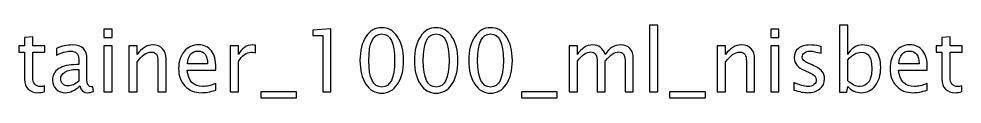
# Model space of a CAD drawing. Header units: centimetres. Extents: x -42 to 63, y -49 to 29.
# Drawn here: x -26.58 to -12.66, y 16.04 to 17.11 of the extents above; entities that cross this region are included whole.
import ezdxf

# ---------------------------------------------------------------- set-up
doc = ezdxf.new("R2010")
doc.units = ezdxf.units.CM
doc.header["$MEASUREMENT"] = 0
doc.layers.add('Layer 1', color=7, linetype='Continuous')

msp = doc.modelspace()

# ---------------------------------------------------------------- linework, layer by layer
at = {"layer": 'Layer 1'}
for points, knots in [([(-25.32169, 16.92864), (-25.32169, 16.92864), (-25.32169, 17.05056), (-25.32169, 17.05056), (-25.32169, 17.05056), (-25.32169, 17.05056), (-25.19977, 17.05056), (-25.19977, 17.05056), (-25.19977, 17.05056), (-25.19977, 17.05056), (-25.19977, 16.92864), (-25.19977, 16.92864), (-25.19977, 16.92864), (-25.19977, 16.92864), (-25.32169, 16.92864), (-25.32169, 16.92864)], [0, 0, 0, 0, 0.2, 0.2, 0.2, 0.2, 0.4, 0.4, 0.4, 0.4, 0.6, 0.6, 0.6, 0.6, 1, 1, 1, 1]), ([(-22.09335, 16.13235), (-22.09335, 16.13235), (-22.09335, 16.95912), (-22.09335, 16.95912), (-22.09335, 16.95912), (-22.09335, 16.95912), (-22.2394, 16.95912), (-22.2394, 16.95912), (-22.2394, 16.95912), (-22.2394, 16.95912), (-22.2394, 17.03532), (-22.2394, 17.03532), (-22.2394, 17.03532), (-22.2394, 17.03532), (-21.97143, 17.05818), (-21.97143, 17.05818), (-21.97143, 17.05818), (-21.97143, 17.05818), (-21.97143, 16.13235), (-21.97143, 16.13235), (-21.97143, 16.13235), (-21.97143, 16.13235), (-22.09335, 16.13235), (-22.09335, 16.13235)], [0, 0, 0, 0, 0.14285714, 0.14285714, 0.14285714, 0.14285714, 0.28571429, 0.28571429, 0.28571429, 0.28571429, 0.42857143, 0.42857143, 0.42857143, 0.42857143, 0.57142857, 0.57142857, 0.57142857, 0.57142857, 0.71428571, 0.71428571, 0.71428571, 0.71428571, 1, 1, 1, 1]), ([(-21.22171, 16.10949), (-21.31802, 16.10949), (-21.3957, 16.15373), (-21.45454, 16.24199), (-21.45454, 16.24199), (-21.5136, 16.33026), (-21.54302, 16.44668), (-21.54302, 16.59146), (-21.54302, 16.59146), (-21.54302, 16.73624), (-21.5136, 16.85265), (-21.45454, 16.94092), (-21.45454, 16.94092), (-21.3957, 17.02918), (-21.31802, 17.07342), (-21.22171, 17.07342), (-21.22171, 17.07342), (-21.12498, 17.07342), (-21.0473, 17.02939), (-20.98845, 16.94134), (-20.98845, 16.94134), (-20.92982, 16.85329), (-20.9004, 16.73666), (-20.9004, 16.59146), (-20.9004, 16.59146), (-20.9004, 16.44668), (-20.92982, 16.33026), (-20.98845, 16.24199), (-20.98845, 16.24199), (-21.0473, 16.15373), (-21.12498, 16.10949), (-21.22171, 16.10949)], [0, 0, 0, 0, 0.11111111, 0.11111111, 0.11111111, 0.11111111, 0.22222222, 0.22222222, 0.22222222, 0.22222222, 0.33333333, 0.33333333, 0.33333333, 0.33333333, 0.44444444, 0.44444444, 0.44444444, 0.44444444, 0.55555556, 0.55555556, 0.55555556, 0.55555556, 0.66666667, 0.66666667, 0.66666667, 0.66666667, 0.77777778, 0.77777778, 0.77777778, 0.77777778, 1, 1, 1, 1]), ([(-20.41865, 16.10949), (-20.51496, 16.10949), (-20.59264, 16.15373), (-20.65148, 16.24199), (-20.65148, 16.24199), (-20.71054, 16.33026), (-20.73996, 16.44668), (-20.73996, 16.59146), (-20.73996, 16.59146), (-20.73996, 16.73624), (-20.71054, 16.85265), (-20.65148, 16.94092), (-20.65148, 16.94092), (-20.59264, 17.02918), (-20.51496, 17.07342), (-20.41865, 17.07342), (-20.41865, 17.07342), (-20.32192, 17.07342), (-20.24424, 17.02939), (-20.18539, 16.94134), (-20.18539, 16.94134), (-20.12676, 16.85329), (-20.09734, 16.73666), (-20.09734, 16.59146), (-20.09734, 16.59146), (-20.09734, 16.44668), (-20.12676, 16.33026), (-20.18539, 16.24199), (-20.18539, 16.24199), (-20.24424, 16.15373), (-20.32192, 16.10949), (-20.41865, 16.10949)], [0, 0, 0, 0, 0.11111111, 0.11111111, 0.11111111, 0.11111111, 0.22222222, 0.22222222, 0.22222222, 0.22222222, 0.33333333, 0.33333333, 0.33333333, 0.33333333, 0.44444444, 0.44444444, 0.44444444, 0.44444444, 0.55555556, 0.55555556, 0.55555556, 0.55555556, 0.66666667, 0.66666667, 0.66666667, 0.66666667, 0.77777778, 0.77777778, 0.77777778, 0.77777778, 1, 1, 1, 1]), ([(-19.61559, 16.10949), (-19.7119, 16.10949), (-19.78958, 16.15373), (-19.84842, 16.24199), (-19.84842, 16.24199), (-19.90748, 16.33026), (-19.9369, 16.44668), (-19.9369, 16.59146), (-19.9369, 16.59146), (-19.9369, 16.73624), (-19.90748, 16.85265), (-19.84842, 16.94092), (-19.84842, 16.94092), (-19.78958, 17.02918), (-19.7119, 17.07342), (-19.61559, 17.07342), (-19.61559, 17.07342), (-19.51886, 17.07342), (-19.44118, 17.02939), (-19.38233, 16.94134), (-19.38233, 16.94134), (-19.3237, 16.85329), (-19.29428, 16.73666), (-19.29428, 16.59146), (-19.29428, 16.59146), (-19.29428, 16.44668), (-19.3237, 16.33026), (-19.38233, 16.24199), (-19.38233, 16.24199), (-19.44118, 16.15373), (-19.51886, 16.10949), (-19.61559, 16.10949)], [0, 0, 0, 0, 0.11111111, 0.11111111, 0.11111111, 0.11111111, 0.22222222, 0.22222222, 0.22222222, 0.22222222, 0.33333333, 0.33333333, 0.33333333, 0.33333333, 0.44444444, 0.44444444, 0.44444444, 0.44444444, 0.55555556, 0.55555556, 0.55555556, 0.55555556, 0.66666667, 0.66666667, 0.66666667, 0.66666667, 0.77777778, 0.77777778, 0.77777778, 0.77777778, 1, 1, 1, 1]), ([(-17.27117, 16.13235), (-17.27117, 16.13235), (-17.27117, 17.11152), (-17.27117, 17.11152), (-17.27117, 17.11152), (-17.27117, 17.11152), (-17.14925, 17.11152), (-17.14925, 17.11152), (-17.14925, 17.11152), (-17.14925, 17.11152), (-17.14925, 16.13235), (-17.14925, 16.13235), (-17.14925, 16.13235), (-17.14925, 16.13235), (-17.27117, 16.13235), (-17.27117, 16.13235)], [0, 0, 0, 0, 0.2, 0.2, 0.2, 0.2, 0.4, 0.4, 0.4, 0.4, 0.6, 0.6, 0.6, 0.6, 1, 1, 1, 1]), ([(-15.48089, 16.92864), (-15.48089, 16.92864), (-15.48089, 17.05056), (-15.48089, 17.05056), (-15.48089, 17.05056), (-15.48089, 17.05056), (-15.35897, 17.05056), (-15.35897, 17.05056), (-15.35897, 17.05056), (-15.35897, 17.05056), (-15.35897, 16.92864), (-15.35897, 16.92864), (-15.35897, 16.92864), (-15.35897, 16.92864), (-15.48089, 16.92864), (-15.48089, 16.92864)], [0, 0, 0, 0, 0.2, 0.2, 0.2, 0.2, 0.4, 0.4, 0.4, 0.4, 0.6, 0.6, 0.6, 0.6, 1, 1, 1, 1]), ([(-14.46637, 16.12473), (-14.46637, 16.12473), (-14.46637, 17.11152), (-14.46637, 17.11152), (-14.46637, 17.11152), (-14.46637, 17.11152), (-14.34445, 17.11152), (-14.34445, 17.11152), (-14.34445, 17.11152), (-14.34445, 17.11152), (-14.34445, 16.67824), (-14.34445, 16.67824), (-14.34445, 16.67824), (-14.2945, 16.77243), (-14.21935, 16.81942), (-14.11924, 16.81942), (-14.11924, 16.81942), (-14.03817, 16.81942), (-13.97446, 16.79), (-13.92789, 16.73094), (-13.92789, 16.73094), (-13.88132, 16.67189), (-13.85804, 16.59124), (-13.85804, 16.48901), (-13.85804, 16.48901), (-13.85804, 16.37767), (-13.8845, 16.28771), (-13.9372, 16.21956), (-13.9372, 16.21956), (-13.98991, 16.15119), (-14.05933, 16.11711), (-14.14527, 16.11711), (-14.14527, 16.11711), (-14.22507, 16.11711), (-14.29153, 16.14759), (-14.34445, 16.20876), (-14.34445, 16.20876), (-14.34445, 16.20876), (-14.35927, 16.12473), (-14.35927, 16.12473), (-14.35927, 16.12473), (-14.35927, 16.12473), (-14.46637, 16.12473), (-14.46637, 16.12473)], [0, 0, 0, 0, 0.08333333, 0.08333333, 0.08333333, 0.08333333, 0.16666667, 0.16666667, 0.16666667, 0.16666667, 0.25, 0.25, 0.25, 0.25, 0.33333333, 0.33333333, 0.33333333, 0.33333333, 0.41666667, 0.41666667, 0.41666667, 0.41666667, 0.5, 0.5, 0.5, 0.5, 0.58333333, 0.58333333, 0.58333333, 0.58333333, 0.66666667, 0.66666667, 0.66666667, 0.66666667, 0.75, 0.75, 0.75, 0.75, 0.83333333, 0.83333333, 0.83333333, 0.83333333, 1, 1, 1, 1]), ([(-26.19693, 16.13256), (-26.23461, 16.12219), (-26.26741, 16.11711), (-26.29514, 16.11711), (-26.29514, 16.11711), (-26.35737, 16.11711), (-26.40584, 16.13489), (-26.44056, 16.17045), (-26.44056, 16.17045), (-26.47548, 16.20601), (-26.49284, 16.25533), (-26.49284, 16.31862), (-26.49284, 16.31862), (-26.49284, 16.31862), (-26.49284, 16.71401), (-26.49284, 16.71401), (-26.49284, 16.71401), (-26.49284, 16.71401), (-26.57708, 16.71401), (-26.57708, 16.71401), (-26.57708, 16.71401), (-26.57708, 16.71401), (-26.57708, 16.80545), (-26.57708, 16.80545), (-26.57708, 16.80545), (-26.57708, 16.80545), (-26.49284, 16.80545), (-26.49284, 16.80545), (-26.49284, 16.80545), (-26.49284, 16.80545), (-26.49284, 16.92716), (-26.49284, 16.92716), (-26.49284, 16.92716), (-26.49284, 16.92716), (-26.37092, 16.9388), (-26.37092, 16.9388), (-26.37092, 16.9388), (-26.37092, 16.9388), (-26.37092, 16.80545), (-26.37092, 16.80545), (-26.37092, 16.80545), (-26.37092, 16.80545), (-26.19439, 16.80545), (-26.19439, 16.80545), (-26.19439, 16.80545), (-26.19439, 16.80545), (-26.19439, 16.71401), (-26.19439, 16.71401), (-26.19439, 16.71401), (-26.19439, 16.71401), (-26.37092, 16.71401), (-26.37092, 16.71401), (-26.37092, 16.71401), (-26.37092, 16.71401), (-26.37092, 16.34063), (-26.37092, 16.34063), (-26.37092, 16.34063), (-26.37092, 16.25258), (-26.33261, 16.20855), (-26.2562, 16.20855), (-26.2562, 16.20855), (-26.2399, 16.20855), (-26.22021, 16.2113), (-26.19693, 16.21659), (-26.19693, 16.21659), (-26.19693, 16.21659), (-26.19693, 16.13256), (-26.19693, 16.13256)], [0, 0, 0, 0, 0.05555556, 0.05555556, 0.05555556, 0.05555556, 0.11111111, 0.11111111, 0.11111111, 0.11111111, 0.16666667, 0.16666667, 0.16666667, 0.16666667, 0.22222222, 0.22222222, 0.22222222, 0.22222222, 0.27777778, 0.27777778, 0.27777778, 0.27777778, 0.33333333, 0.33333333, 0.33333333, 0.33333333, 0.38888889, 0.38888889, 0.38888889, 0.38888889, 0.44444444, 0.44444444, 0.44444444, 0.44444444, 0.5, 0.5, 0.5, 0.5, 0.55555556, 0.55555556, 0.55555556, 0.55555556, 0.61111111, 0.61111111, 0.61111111, 0.61111111, 0.66666667, 0.66666667, 0.66666667, 0.66666667, 0.72222222, 0.72222222, 0.72222222, 0.72222222, 0.77777778, 0.77777778, 0.77777778, 0.77777778, 0.83333333, 0.83333333, 0.83333333, 0.83333333, 0.88888889, 0.88888889, 0.88888889, 0.88888889, 1, 1, 1, 1]), ([(-21.22192, 16.20093), (-21.09471, 16.20093), (-21.03121, 16.33111), (-21.03121, 16.59146), (-21.03121, 16.59146), (-21.03121, 16.85181), (-21.09471, 16.98198), (-21.22192, 16.98198), (-21.22192, 16.98198), (-21.34871, 16.98198), (-21.41221, 16.85181), (-21.41221, 16.59146), (-21.41221, 16.59146), (-21.41221, 16.33111), (-21.34871, 16.20093), (-21.22192, 16.20093)], [0, 0, 0, 0, 0.2, 0.2, 0.2, 0.2, 0.4, 0.4, 0.4, 0.4, 0.6, 0.6, 0.6, 0.6, 1, 1, 1, 1]), ([(-20.41886, 16.20093), (-20.29165, 16.20093), (-20.22815, 16.33111), (-20.22815, 16.59146), (-20.22815, 16.59146), (-20.22815, 16.85181), (-20.29165, 16.98198), (-20.41886, 16.98198), (-20.41886, 16.98198), (-20.54565, 16.98198), (-20.60915, 16.85181), (-20.60915, 16.59146), (-20.60915, 16.59146), (-20.60915, 16.33111), (-20.54565, 16.20093), (-20.41886, 16.20093)], [0, 0, 0, 0, 0.2, 0.2, 0.2, 0.2, 0.4, 0.4, 0.4, 0.4, 0.6, 0.6, 0.6, 0.6, 1, 1, 1, 1]), ([(-19.6158, 16.20093), (-19.48859, 16.20093), (-19.42509, 16.33111), (-19.42509, 16.59146), (-19.42509, 16.59146), (-19.42509, 16.85181), (-19.48859, 16.98198), (-19.6158, 16.98198), (-19.6158, 16.98198), (-19.74259, 16.98198), (-19.80609, 16.85181), (-19.80609, 16.59146), (-19.80609, 16.59146), (-19.80609, 16.33111), (-19.74259, 16.20093), (-19.6158, 16.20093)], [0, 0, 0, 0, 0.2, 0.2, 0.2, 0.2, 0.4, 0.4, 0.4, 0.4, 0.6, 0.6, 0.6, 0.6, 1, 1, 1, 1]), ([(-12.65853, 16.13256), (-12.69621, 16.12219), (-12.72901, 16.11711), (-12.75674, 16.11711), (-12.75674, 16.11711), (-12.81897, 16.11711), (-12.86744, 16.13489), (-12.90216, 16.17045), (-12.90216, 16.17045), (-12.93708, 16.20601), (-12.95444, 16.25533), (-12.95444, 16.31862), (-12.95444, 16.31862), (-12.95444, 16.31862), (-12.95444, 16.71401), (-12.95444, 16.71401), (-12.95444, 16.71401), (-12.95444, 16.71401), (-13.03868, 16.71401), (-13.03868, 16.71401), (-13.03868, 16.71401), (-13.03868, 16.71401), (-13.03868, 16.80545), (-13.03868, 16.80545), (-13.03868, 16.80545), (-13.03868, 16.80545), (-12.95444, 16.80545), (-12.95444, 16.80545), (-12.95444, 16.80545), (-12.95444, 16.80545), (-12.95444, 16.92716), (-12.95444, 16.92716), (-12.95444, 16.92716), (-12.95444, 16.92716), (-12.83252, 16.9388), (-12.83252, 16.9388), (-12.83252, 16.9388), (-12.83252, 16.9388), (-12.83252, 16.80545), (-12.83252, 16.80545), (-12.83252, 16.80545), (-12.83252, 16.80545), (-12.65599, 16.80545), (-12.65599, 16.80545), (-12.65599, 16.80545), (-12.65599, 16.80545), (-12.65599, 16.71401), (-12.65599, 16.71401), (-12.65599, 16.71401), (-12.65599, 16.71401), (-12.83252, 16.71401), (-12.83252, 16.71401), (-12.83252, 16.71401), (-12.83252, 16.71401), (-12.83252, 16.34063), (-12.83252, 16.34063), (-12.83252, 16.34063), (-12.83252, 16.25258), (-12.79421, 16.20855), (-12.7178, 16.20855), (-12.7178, 16.20855), (-12.7015, 16.20855), (-12.68181, 16.2113), (-12.65853, 16.21659), (-12.65853, 16.21659), (-12.65853, 16.21659), (-12.65853, 16.13256), (-12.65853, 16.13256)], [0, 0, 0, 0, 0.05555556, 0.05555556, 0.05555556, 0.05555556, 0.11111111, 0.11111111, 0.11111111, 0.11111111, 0.16666667, 0.16666667, 0.16666667, 0.16666667, 0.22222222, 0.22222222, 0.22222222, 0.22222222, 0.27777778, 0.27777778, 0.27777778, 0.27777778, 0.33333333, 0.33333333, 0.33333333, 0.33333333, 0.38888889, 0.38888889, 0.38888889, 0.38888889, 0.44444444, 0.44444444, 0.44444444, 0.44444444, 0.5, 0.5, 0.5, 0.5, 0.55555556, 0.55555556, 0.55555556, 0.55555556, 0.61111111, 0.61111111, 0.61111111, 0.61111111, 0.66666667, 0.66666667, 0.66666667, 0.66666667, 0.72222222, 0.72222222, 0.72222222, 0.72222222, 0.77777778, 0.77777778, 0.77777778, 0.77777778, 0.83333333, 0.83333333, 0.83333333, 0.83333333, 0.88888889, 0.88888889, 0.88888889, 0.88888889, 1, 1, 1, 1]), ([(-25.67602, 16.21808), (-25.74925, 16.15077), (-25.81974, 16.11711), (-25.88747, 16.11711), (-25.88747, 16.11711), (-25.94314, 16.11711), (-25.9895, 16.13447), (-26.02611, 16.16939), (-26.02611, 16.16939), (-26.06294, 16.20432), (-26.08136, 16.24834), (-26.08136, 16.30147), (-26.08136, 16.30147), (-26.08136, 16.37492), (-26.05046, 16.43144), (-25.98865, 16.47081), (-25.98865, 16.47081), (-25.92684, 16.51018), (-25.83815, 16.52986), (-25.72258, 16.52986), (-25.72258, 16.52986), (-25.72258, 16.52986), (-25.69401, 16.52986), (-25.69401, 16.52986), (-25.69401, 16.52986), (-25.69401, 16.52986), (-25.69401, 16.61093), (-25.69401, 16.61093), (-25.69401, 16.61093), (-25.69401, 16.68903), (-25.73465, 16.72798), (-25.81614, 16.72798), (-25.81614, 16.72798), (-25.87922, 16.72798), (-25.94822, 16.70808), (-26.02294, 16.66829), (-26.02294, 16.66829), (-26.02294, 16.66829), (-26.02294, 16.76862), (-26.02294, 16.76862), (-26.02294, 16.76862), (-25.94081, 16.80249), (-25.86334, 16.81942), (-25.79074, 16.81942), (-25.79074, 16.81942), (-25.71602, 16.81942), (-25.66078, 16.80249), (-25.62543, 16.76841), (-25.62543, 16.76841), (-25.58987, 16.73433), (-25.57209, 16.68184), (-25.57209, 16.61093), (-25.57209, 16.61093), (-25.57209, 16.61093), (-25.57209, 16.30676), (-25.57209, 16.30676), (-25.57209, 16.30676), (-25.57209, 16.23713), (-25.55071, 16.2022), (-25.50774, 16.2022), (-25.50774, 16.2022), (-25.50245, 16.2022), (-25.49462, 16.20305), (-25.48425, 16.20474), (-25.48425, 16.20474), (-25.48425, 16.20474), (-25.47557, 16.13701), (-25.47557, 16.13701), (-25.47557, 16.13701), (-25.5033, 16.12367), (-25.53378, 16.11711), (-25.56722, 16.11711), (-25.56722, 16.11711), (-25.62416, 16.11711), (-25.66035, 16.15077), (-25.67602, 16.21808)], [0, 0, 0, 0, 0.05, 0.05, 0.05, 0.05, 0.1, 0.1, 0.1, 0.1, 0.15, 0.15, 0.15, 0.15, 0.2, 0.2, 0.2, 0.2, 0.25, 0.25, 0.25, 0.25, 0.3, 0.3, 0.3, 0.3, 0.35, 0.35, 0.35, 0.35, 0.4, 0.4, 0.4, 0.4, 0.45, 0.45, 0.45, 0.45, 0.5, 0.5, 0.5, 0.5, 0.55, 0.55, 0.55, 0.55, 0.6, 0.6, 0.6, 0.6, 0.65, 0.65, 0.65, 0.65, 0.7, 0.7, 0.7, 0.7, 0.75, 0.75, 0.75, 0.75, 0.8, 0.8, 0.8, 0.8, 0.85, 0.85, 0.85, 0.85, 0.9, 0.9, 0.9, 0.9, 1, 1, 1, 1]), ([(-25.32169, 16.13235), (-25.32169, 16.13235), (-25.32169, 16.80545), (-25.32169, 16.80545), (-25.32169, 16.80545), (-25.32169, 16.80545), (-25.19977, 16.80545), (-25.19977, 16.80545), (-25.19977, 16.80545), (-25.19977, 16.80545), (-25.19977, 16.13235), (-25.19977, 16.13235), (-25.19977, 16.13235), (-25.19977, 16.13235), (-25.32169, 16.13235), (-25.32169, 16.13235)], [0, 0, 0, 0, 0.2, 0.2, 0.2, 0.2, 0.4, 0.4, 0.4, 0.4, 0.6, 0.6, 0.6, 0.6, 1, 1, 1, 1]), ([(-24.95466, 16.13235), (-24.95466, 16.13235), (-24.95466, 16.80545), (-24.95466, 16.80545), (-24.95466, 16.80545), (-24.95466, 16.80545), (-24.83274, 16.80545), (-24.83274, 16.80545), (-24.83274, 16.80545), (-24.83274, 16.80545), (-24.83274, 16.67824), (-24.83274, 16.67824), (-24.83274, 16.67824), (-24.76818, 16.77243), (-24.68902, 16.81942), (-24.59546, 16.81942), (-24.59546, 16.81942), (-24.53662, 16.81942), (-24.48984, 16.80101), (-24.45534, 16.76396), (-24.45534, 16.76396), (-24.42084, 16.72713), (-24.40348, 16.67739), (-24.40348, 16.61516), (-24.40348, 16.61516), (-24.40348, 16.61516), (-24.40348, 16.13235), (-24.40348, 16.13235), (-24.40348, 16.13235), (-24.40348, 16.13235), (-24.5254, 16.13235), (-24.5254, 16.13235), (-24.5254, 16.13235), (-24.5254, 16.13235), (-24.5254, 16.57537), (-24.5254, 16.57537), (-24.5254, 16.57537), (-24.5254, 16.62532), (-24.53281, 16.66088), (-24.54741, 16.68205), (-24.54741, 16.68205), (-24.56223, 16.70343), (-24.58657, 16.71401), (-24.62065, 16.71401), (-24.62065, 16.71401), (-24.69558, 16.71401), (-24.76628, 16.66512), (-24.83274, 16.56733), (-24.83274, 16.56733), (-24.83274, 16.56733), (-24.83274, 16.13235), (-24.83274, 16.13235), (-24.83274, 16.13235), (-24.83274, 16.13235), (-24.95466, 16.13235), (-24.95466, 16.13235)], [0, 0, 0, 0, 0.06666667, 0.06666667, 0.06666667, 0.06666667, 0.13333333, 0.13333333, 0.13333333, 0.13333333, 0.2, 0.2, 0.2, 0.2, 0.26666667, 0.26666667, 0.26666667, 0.26666667, 0.33333333, 0.33333333, 0.33333333, 0.33333333, 0.4, 0.4, 0.4, 0.4, 0.46666667, 0.46666667, 0.46666667, 0.46666667, 0.53333333, 0.53333333, 0.53333333, 0.53333333, 0.6, 0.6, 0.6, 0.6, 0.66666667, 0.66666667, 0.66666667, 0.66666667, 0.73333333, 0.73333333, 0.73333333, 0.73333333, 0.8, 0.8, 0.8, 0.8, 0.86666667, 0.86666667, 0.86666667, 0.86666667, 1, 1, 1, 1]), ([(-23.67238, 16.15394), (-23.75429, 16.12939), (-23.82436, 16.11711), (-23.88278, 16.11711), (-23.88278, 16.11711), (-23.98247, 16.11711), (-24.06354, 16.15013), (-24.12598, 16.21596), (-24.12598, 16.21596), (-24.18842, 16.28179), (-24.21975, 16.36709), (-24.21975, 16.47208), (-24.21975, 16.47208), (-24.21975, 16.57389), (-24.19223, 16.6575), (-24.13699, 16.7229), (-24.13699, 16.7229), (-24.08174, 16.78809), (-24.01105, 16.82069), (-23.9249, 16.82069), (-23.9249, 16.82069), (-23.84341, 16.82069), (-23.78033, 16.79169), (-23.73588, 16.7337), (-23.73588, 16.7337), (-23.69143, 16.6757), (-23.6692, 16.59357), (-23.6692, 16.4871), (-23.6692, 16.4871), (-23.6692, 16.4871), (-23.66984, 16.44985), (-23.66984, 16.44985), (-23.66984, 16.44985), (-23.66984, 16.44985), (-24.09529, 16.44985), (-24.09529, 16.44985), (-24.09529, 16.44985), (-24.07751, 16.28898), (-23.99898, 16.20855), (-23.85992, 16.20855), (-23.85992, 16.20855), (-23.8089, 16.20855), (-23.74646, 16.22294), (-23.67238, 16.25173), (-23.67238, 16.25173), (-23.67238, 16.25173), (-23.67238, 16.15394), (-23.67238, 16.15394)], [0, 0, 0, 0, 0.07692308, 0.07692308, 0.07692308, 0.07692308, 0.15384615, 0.15384615, 0.15384615, 0.15384615, 0.23076923, 0.23076923, 0.23076923, 0.23076923, 0.30769231, 0.30769231, 0.30769231, 0.30769231, 0.38461538, 0.38461538, 0.38461538, 0.38461538, 0.46153846, 0.46153846, 0.46153846, 0.46153846, 0.53846154, 0.53846154, 0.53846154, 0.53846154, 0.61538462, 0.61538462, 0.61538462, 0.61538462, 0.69230769, 0.69230769, 0.69230769, 0.69230769, 0.76923077, 0.76923077, 0.76923077, 0.76923077, 0.84615385, 0.84615385, 0.84615385, 0.84615385, 1, 1, 1, 1]), ([(-24.08894, 16.54129), (-24.08894, 16.54129), (-23.79176, 16.54129), (-23.79176, 16.54129), (-23.79176, 16.54129), (-23.79176, 16.6666), (-23.83854, 16.72925), (-23.93188, 16.72925), (-23.93188, 16.72925), (-24.02586, 16.72925), (-24.07814, 16.6666), (-24.08894, 16.54129)], [0, 0, 0, 0, 0.25, 0.25, 0.25, 0.25, 0.5, 0.5, 0.5, 0.5, 1, 1, 1, 1]), ([(-23.45881, 16.13235), (-23.45881, 16.13235), (-23.45881, 16.80545), (-23.45881, 16.80545), (-23.45881, 16.80545), (-23.45881, 16.80545), (-23.33689, 16.80545), (-23.33689, 16.80545), (-23.33689, 16.80545), (-23.33689, 16.80545), (-23.33689, 16.67824), (-23.33689, 16.67824), (-23.33689, 16.67824), (-23.28842, 16.77243), (-23.21814, 16.81942), (-23.12586, 16.81942), (-23.12586, 16.81942), (-23.11337, 16.81942), (-23.10025, 16.81836), (-23.0867, 16.81625), (-23.0867, 16.81625), (-23.0867, 16.81625), (-23.0867, 16.70216), (-23.0867, 16.70216), (-23.0867, 16.70216), (-23.10787, 16.70914), (-23.12649, 16.71274), (-23.14258, 16.71274), (-23.14258, 16.71274), (-23.22005, 16.71274), (-23.28482, 16.66702), (-23.33689, 16.57537), (-23.33689, 16.57537), (-23.33689, 16.57537), (-23.33689, 16.13235), (-23.33689, 16.13235), (-23.33689, 16.13235), (-23.33689, 16.13235), (-23.45881, 16.13235), (-23.45881, 16.13235)], [0, 0, 0, 0, 0.09090909, 0.09090909, 0.09090909, 0.09090909, 0.18181818, 0.18181818, 0.18181818, 0.18181818, 0.27272727, 0.27272727, 0.27272727, 0.27272727, 0.36363636, 0.36363636, 0.36363636, 0.36363636, 0.45454545, 0.45454545, 0.45454545, 0.45454545, 0.54545455, 0.54545455, 0.54545455, 0.54545455, 0.63636364, 0.63636364, 0.63636364, 0.63636364, 0.72727273, 0.72727273, 0.72727273, 0.72727273, 0.81818182, 0.81818182, 0.81818182, 0.81818182, 1, 1, 1, 1]), ([(-18.45693, 16.13235), (-18.45693, 16.13235), (-18.45693, 16.80545), (-18.45693, 16.80545), (-18.45693, 16.80545), (-18.45693, 16.80545), (-18.33501, 16.80545), (-18.33501, 16.80545), (-18.33501, 16.80545), (-18.33501, 16.80545), (-18.33501, 16.67824), (-18.33501, 16.67824), (-18.33501, 16.67824), (-18.27553, 16.77243), (-18.19933, 16.81942), (-18.10599, 16.81942), (-18.10599, 16.81942), (-18.01603, 16.81942), (-17.95486, 16.77243), (-17.92226, 16.67824), (-17.92226, 16.67824), (-17.86447, 16.77328), (-17.78912, 16.82069), (-17.69662, 16.82069), (-17.69662, 16.82069), (-17.63757, 16.82069), (-17.59164, 16.80333), (-17.55883, 16.76841), (-17.55883, 16.76841), (-17.52602, 16.73348), (-17.50951, 16.68459), (-17.50951, 16.62172), (-17.50951, 16.62172), (-17.50951, 16.62172), (-17.50951, 16.13235), (-17.50951, 16.13235), (-17.50951, 16.13235), (-17.50951, 16.13235), (-17.63143, 16.13235), (-17.63143, 16.13235), (-17.63143, 16.13235), (-17.63143, 16.13235), (-17.63143, 16.60162), (-17.63143, 16.60162), (-17.63143, 16.60162), (-17.63143, 16.67824), (-17.66191, 16.71655), (-17.72287, 16.71655), (-17.72287, 16.71655), (-17.78616, 16.71655), (-17.85262, 16.67189), (-17.92226, 16.58235), (-17.92226, 16.58235), (-17.92226, 16.58235), (-17.92226, 16.13235), (-17.92226, 16.13235), (-17.92226, 16.13235), (-17.92226, 16.13235), (-18.04418, 16.13235), (-18.04418, 16.13235), (-18.04418, 16.13235), (-18.04418, 16.13235), (-18.04418, 16.60204), (-18.04418, 16.60204), (-18.04418, 16.60204), (-18.04418, 16.6793), (-18.07508, 16.71782), (-18.1371, 16.71782), (-18.1371, 16.71782), (-18.1987, 16.71782), (-18.26474, 16.67295), (-18.33501, 16.58299), (-18.33501, 16.58299), (-18.33501, 16.58299), (-18.33501, 16.13235), (-18.33501, 16.13235), (-18.33501, 16.13235), (-18.33501, 16.13235), (-18.45693, 16.13235), (-18.45693, 16.13235)], [0, 0, 0, 0, 0.04761905, 0.04761905, 0.04761905, 0.04761905, 0.0952381, 0.0952381, 0.0952381, 0.0952381, 0.14285714, 0.14285714, 0.14285714, 0.14285714, 0.19047619, 0.19047619, 0.19047619, 0.19047619, 0.23809524, 0.23809524, 0.23809524, 0.23809524, 0.28571429, 0.28571429, 0.28571429, 0.28571429, 0.33333333, 0.33333333, 0.33333333, 0.33333333, 0.38095238, 0.38095238, 0.38095238, 0.38095238, 0.42857143, 0.42857143, 0.42857143, 0.42857143, 0.47619048, 0.47619048, 0.47619048, 0.47619048, 0.52380952, 0.52380952, 0.52380952, 0.52380952, 0.57142857, 0.57142857, 0.57142857, 0.57142857, 0.61904762, 0.61904762, 0.61904762, 0.61904762, 0.66666667, 0.66666667, 0.66666667, 0.66666667, 0.71428571, 0.71428571, 0.71428571, 0.71428571, 0.76190476, 0.76190476, 0.76190476, 0.76190476, 0.80952381, 0.80952381, 0.80952381, 0.80952381, 0.85714286, 0.85714286, 0.85714286, 0.85714286, 0.9047619, 0.9047619, 0.9047619, 0.9047619, 1, 1, 1, 1]), ([(-16.26914, 16.13235), (-16.26914, 16.13235), (-16.26914, 16.80545), (-16.26914, 16.80545), (-16.26914, 16.80545), (-16.26914, 16.80545), (-16.14722, 16.80545), (-16.14722, 16.80545), (-16.14722, 16.80545), (-16.14722, 16.80545), (-16.14722, 16.67824), (-16.14722, 16.67824), (-16.14722, 16.67824), (-16.08266, 16.77243), (-16.0035, 16.81942), (-15.90994, 16.81942), (-15.90994, 16.81942), (-15.8511, 16.81942), (-15.80432, 16.80101), (-15.76982, 16.76396), (-15.76982, 16.76396), (-15.73532, 16.72713), (-15.71796, 16.67739), (-15.71796, 16.61516), (-15.71796, 16.61516), (-15.71796, 16.61516), (-15.71796, 16.13235), (-15.71796, 16.13235), (-15.71796, 16.13235), (-15.71796, 16.13235), (-15.83988, 16.13235), (-15.83988, 16.13235), (-15.83988, 16.13235), (-15.83988, 16.13235), (-15.83988, 16.57537), (-15.83988, 16.57537), (-15.83988, 16.57537), (-15.83988, 16.62532), (-15.84729, 16.66088), (-15.86189, 16.68205), (-15.86189, 16.68205), (-15.87671, 16.70343), (-15.90105, 16.71401), (-15.93513, 16.71401), (-15.93513, 16.71401), (-16.01006, 16.71401), (-16.08076, 16.66512), (-16.14722, 16.56733), (-16.14722, 16.56733), (-16.14722, 16.56733), (-16.14722, 16.13235), (-16.14722, 16.13235), (-16.14722, 16.13235), (-16.14722, 16.13235), (-16.26914, 16.13235), (-16.26914, 16.13235)], [0, 0, 0, 0, 0.06666667, 0.06666667, 0.06666667, 0.06666667, 0.13333333, 0.13333333, 0.13333333, 0.13333333, 0.2, 0.2, 0.2, 0.2, 0.26666667, 0.26666667, 0.26666667, 0.26666667, 0.33333333, 0.33333333, 0.33333333, 0.33333333, 0.4, 0.4, 0.4, 0.4, 0.46666667, 0.46666667, 0.46666667, 0.46666667, 0.53333333, 0.53333333, 0.53333333, 0.53333333, 0.6, 0.6, 0.6, 0.6, 0.66666667, 0.66666667, 0.66666667, 0.66666667, 0.73333333, 0.73333333, 0.73333333, 0.73333333, 0.8, 0.8, 0.8, 0.8, 0.86666667, 0.86666667, 0.86666667, 0.86666667, 1, 1, 1, 1]), ([(-15.48089, 16.13235), (-15.48089, 16.13235), (-15.48089, 16.80545), (-15.48089, 16.80545), (-15.48089, 16.80545), (-15.48089, 16.80545), (-15.35897, 16.80545), (-15.35897, 16.80545), (-15.35897, 16.80545), (-15.35897, 16.80545), (-15.35897, 16.13235), (-15.35897, 16.13235), (-15.35897, 16.13235), (-15.35897, 16.13235), (-15.48089, 16.13235), (-15.48089, 16.13235)], [0, 0, 0, 0, 0.2, 0.2, 0.2, 0.2, 0.4, 0.4, 0.4, 0.4, 0.6, 0.6, 0.6, 0.6, 1, 1, 1, 1]), ([(-15.13799, 16.15648), (-15.13799, 16.15648), (-15.13799, 16.26824), (-15.13799, 16.26824), (-15.13799, 16.26824), (-15.05819, 16.22845), (-14.98898, 16.20855), (-14.92992, 16.20855), (-14.92992, 16.20855), (-14.89478, 16.20855), (-14.86557, 16.21808), (-14.8425, 16.23713), (-14.8425, 16.23713), (-14.81943, 16.25596), (-14.80779, 16.27967), (-14.80779, 16.30825), (-14.80779, 16.30825), (-14.80779, 16.34994), (-14.84017, 16.38445), (-14.90494, 16.41175), (-14.90494, 16.41175), (-14.90494, 16.41175), (-14.97628, 16.44202), (-14.97628, 16.44202), (-14.97628, 16.44202), (-15.08147, 16.48562), (-15.13418, 16.5487), (-15.13418, 16.63061), (-15.13418, 16.63061), (-15.13418, 16.68925), (-15.11344, 16.73539), (-15.07195, 16.76904), (-15.07195, 16.76904), (-15.03046, 16.8027), (-14.97352, 16.81942), (-14.90135, 16.81942), (-14.90135, 16.81942), (-14.86388, 16.81942), (-14.81731, 16.81434), (-14.76207, 16.80397), (-14.76207, 16.80397), (-14.76207, 16.80397), (-14.73667, 16.7991), (-14.73667, 16.7991), (-14.73667, 16.7991), (-14.73667, 16.7991), (-14.73667, 16.6975), (-14.73667, 16.6975), (-14.73667, 16.6975), (-14.80461, 16.71782), (-14.8588, 16.72798), (-14.89923, 16.72798), (-14.89923, 16.72798), (-14.93479, 16.72798), (-14.96294, 16.72015), (-14.98432, 16.7047), (-14.98432, 16.7047), (-15.00549, 16.68925), (-15.01607, 16.6685), (-15.01607, 16.64247), (-15.01607, 16.64247), (-15.01607, 16.60585), (-14.98644, 16.57473), (-14.92696, 16.54955), (-14.92696, 16.54955), (-14.92696, 16.54955), (-14.86833, 16.52478), (-14.86833, 16.52478), (-14.86833, 16.52478), (-14.80186, 16.49684), (-14.75487, 16.46721), (-14.72736, 16.43609), (-14.72736, 16.43609), (-14.69963, 16.40498), (-14.68587, 16.36603), (-14.68587, 16.31946), (-14.68587, 16.31946), (-14.68587, 16.26041), (-14.70915, 16.21194), (-14.75593, 16.17405), (-14.75593, 16.17405), (-14.8025, 16.13616), (-14.86219, 16.11711), (-14.93479, 16.11711), (-14.93479, 16.11711), (-14.99067, 16.11711), (-15.05819, 16.13023), (-15.13799, 16.15648)], [0, 0, 0, 0, 0.04347826, 0.04347826, 0.04347826, 0.04347826, 0.08695652, 0.08695652, 0.08695652, 0.08695652, 0.13043478, 0.13043478, 0.13043478, 0.13043478, 0.17391304, 0.17391304, 0.17391304, 0.17391304, 0.2173913, 0.2173913, 0.2173913, 0.2173913, 0.26086957, 0.26086957, 0.26086957, 0.26086957, 0.30434783, 0.30434783, 0.30434783, 0.30434783, 0.34782609, 0.34782609, 0.34782609, 0.34782609, 0.39130435, 0.39130435, 0.39130435, 0.39130435, 0.43478261, 0.43478261, 0.43478261, 0.43478261, 0.47826087, 0.47826087, 0.47826087, 0.47826087, 0.52173913, 0.52173913, 0.52173913, 0.52173913, 0.56521739, 0.56521739, 0.56521739, 0.56521739, 0.60869565, 0.60869565, 0.60869565, 0.60869565, 0.65217391, 0.65217391, 0.65217391, 0.65217391, 0.69565217, 0.69565217, 0.69565217, 0.69565217, 0.73913043, 0.73913043, 0.73913043, 0.73913043, 0.7826087, 0.7826087, 0.7826087, 0.7826087, 0.82608696, 0.82608696, 0.82608696, 0.82608696, 0.86956522, 0.86956522, 0.86956522, 0.86956522, 0.91304348, 0.91304348, 0.91304348, 0.91304348, 1, 1, 1, 1]), ([(-14.34445, 16.29279), (-14.28158, 16.2367), (-14.22168, 16.20855), (-14.16474, 16.20855), (-14.16474, 16.20855), (-14.10865, 16.20855), (-14.06526, 16.23205), (-14.03478, 16.27882), (-14.03478, 16.27882), (-14.00409, 16.3256), (-13.98885, 16.39143), (-13.98885, 16.47652), (-13.98885, 16.47652), (-13.98885, 16.634), (-14.04092, 16.71274), (-14.14506, 16.71274), (-14.14506, 16.71274), (-14.21322, 16.71274), (-14.27968, 16.67591), (-14.34445, 16.60204), (-14.34445, 16.60204), (-14.34445, 16.60204), (-14.34445, 16.29279), (-14.34445, 16.29279)], [0, 0, 0, 0, 0.14285714, 0.14285714, 0.14285714, 0.14285714, 0.28571429, 0.28571429, 0.28571429, 0.28571429, 0.42857143, 0.42857143, 0.42857143, 0.42857143, 0.57142857, 0.57142857, 0.57142857, 0.57142857, 0.71428571, 0.71428571, 0.71428571, 0.71428571, 1, 1, 1, 1]), ([(-13.17309, 16.15394), (-13.255, 16.12939), (-13.32507, 16.11711), (-13.38349, 16.11711), (-13.38349, 16.11711), (-13.48318, 16.11711), (-13.56425, 16.15013), (-13.62669, 16.21596), (-13.62669, 16.21596), (-13.68913, 16.28179), (-13.72046, 16.36709), (-13.72046, 16.47208), (-13.72046, 16.47208), (-13.72046, 16.57389), (-13.69294, 16.6575), (-13.6377, 16.7229), (-13.6377, 16.7229), (-13.58245, 16.78809), (-13.51176, 16.82069), (-13.42561, 16.82069), (-13.42561, 16.82069), (-13.34412, 16.82069), (-13.28104, 16.79169), (-13.23659, 16.7337), (-13.23659, 16.7337), (-13.19214, 16.6757), (-13.16991, 16.59357), (-13.16991, 16.4871), (-13.16991, 16.4871), (-13.16991, 16.4871), (-13.17055, 16.44985), (-13.17055, 16.44985), (-13.17055, 16.44985), (-13.17055, 16.44985), (-13.596, 16.44985), (-13.596, 16.44985), (-13.596, 16.44985), (-13.57822, 16.28898), (-13.49969, 16.20855), (-13.36063, 16.20855), (-13.36063, 16.20855), (-13.30961, 16.20855), (-13.24717, 16.22294), (-13.17309, 16.25173), (-13.17309, 16.25173), (-13.17309, 16.25173), (-13.17309, 16.15394), (-13.17309, 16.15394)], [0, 0, 0, 0, 0.07692308, 0.07692308, 0.07692308, 0.07692308, 0.15384615, 0.15384615, 0.15384615, 0.15384615, 0.23076923, 0.23076923, 0.23076923, 0.23076923, 0.30769231, 0.30769231, 0.30769231, 0.30769231, 0.38461538, 0.38461538, 0.38461538, 0.38461538, 0.46153846, 0.46153846, 0.46153846, 0.46153846, 0.53846154, 0.53846154, 0.53846154, 0.53846154, 0.61538462, 0.61538462, 0.61538462, 0.61538462, 0.69230769, 0.69230769, 0.69230769, 0.69230769, 0.76923077, 0.76923077, 0.76923077, 0.76923077, 0.84615385, 0.84615385, 0.84615385, 0.84615385, 1, 1, 1, 1]), ([(-13.58965, 16.54129), (-13.58965, 16.54129), (-13.29247, 16.54129), (-13.29247, 16.54129), (-13.29247, 16.54129), (-13.29247, 16.6666), (-13.33925, 16.72925), (-13.43259, 16.72925), (-13.43259, 16.72925), (-13.52657, 16.72925), (-13.57885, 16.6666), (-13.58965, 16.54129)], [0, 0, 0, 0, 0.25, 0.25, 0.25, 0.25, 0.5, 0.5, 0.5, 0.5, 1, 1, 1, 1]), ([(-25.69401, 16.28454), (-25.69401, 16.28454), (-25.69401, 16.45747), (-25.69401, 16.45747), (-25.69401, 16.45747), (-25.69401, 16.45747), (-25.73317, 16.45874), (-25.73317, 16.45874), (-25.73317, 16.45874), (-25.8009, 16.45874), (-25.85551, 16.44625), (-25.89721, 16.42128), (-25.89721, 16.42128), (-25.9387, 16.39609), (-25.95944, 16.36286), (-25.95944, 16.32137), (-25.95944, 16.32137), (-25.95944, 16.29237), (-25.94907, 16.26782), (-25.92854, 16.24771), (-25.92854, 16.24771), (-25.90779, 16.2276), (-25.8826, 16.21744), (-25.85276, 16.21744), (-25.85276, 16.21744), (-25.80196, 16.21744), (-25.74904, 16.23988), (-25.69401, 16.28454)], [0, 0, 0, 0, 0.125, 0.125, 0.125, 0.125, 0.25, 0.25, 0.25, 0.25, 0.375, 0.375, 0.375, 0.375, 0.5, 0.5, 0.5, 0.5, 0.625, 0.625, 0.625, 0.625, 0.75, 0.75, 0.75, 0.75, 1, 1, 1, 1]), ([(-23.00775, 16.04091), (-23.00775, 16.04091), (-23.00775, 16.13235), (-23.00775, 16.13235), (-23.00775, 16.13235), (-23.00775, 16.13235), (-22.47943, 16.13235), (-22.47943, 16.13235), (-22.47943, 16.13235), (-22.47943, 16.13235), (-22.47943, 16.04091), (-22.47943, 16.04091), (-22.47943, 16.04091), (-22.47943, 16.04091), (-23.00775, 16.04091), (-23.00775, 16.04091)], [0, 0, 0, 0, 0.2, 0.2, 0.2, 0.2, 0.4, 0.4, 0.4, 0.4, 0.6, 0.6, 0.6, 0.6, 1, 1, 1, 1]), ([(-19.16051, 16.04091), (-19.16051, 16.04091), (-19.16051, 16.13235), (-19.16051, 16.13235), (-19.16051, 16.13235), (-19.16051, 16.13235), (-18.63219, 16.13235), (-18.63219, 16.13235), (-18.63219, 16.13235), (-18.63219, 16.13235), (-18.63219, 16.04091), (-18.63219, 16.04091), (-18.63219, 16.04091), (-18.63219, 16.04091), (-19.16051, 16.04091), (-19.16051, 16.04091)], [0, 0, 0, 0, 0.2, 0.2, 0.2, 0.2, 0.4, 0.4, 0.4, 0.4, 0.6, 0.6, 0.6, 0.6, 1, 1, 1, 1]), ([(-16.97272, 16.04091), (-16.97272, 16.04091), (-16.97272, 16.13235), (-16.97272, 16.13235), (-16.97272, 16.13235), (-16.97272, 16.13235), (-16.4444, 16.13235), (-16.4444, 16.13235), (-16.4444, 16.13235), (-16.4444, 16.13235), (-16.4444, 16.04091), (-16.4444, 16.04091), (-16.4444, 16.04091), (-16.4444, 16.04091), (-16.97272, 16.04091), (-16.97272, 16.04091)], [0, 0, 0, 0, 0.2, 0.2, 0.2, 0.2, 0.4, 0.4, 0.4, 0.4, 0.6, 0.6, 0.6, 0.6, 1, 1, 1, 1])]:
    msp.add_open_spline(points, degree=3, knots=knots, dxfattribs=at)

doc.saveas('drawing.dxf')
